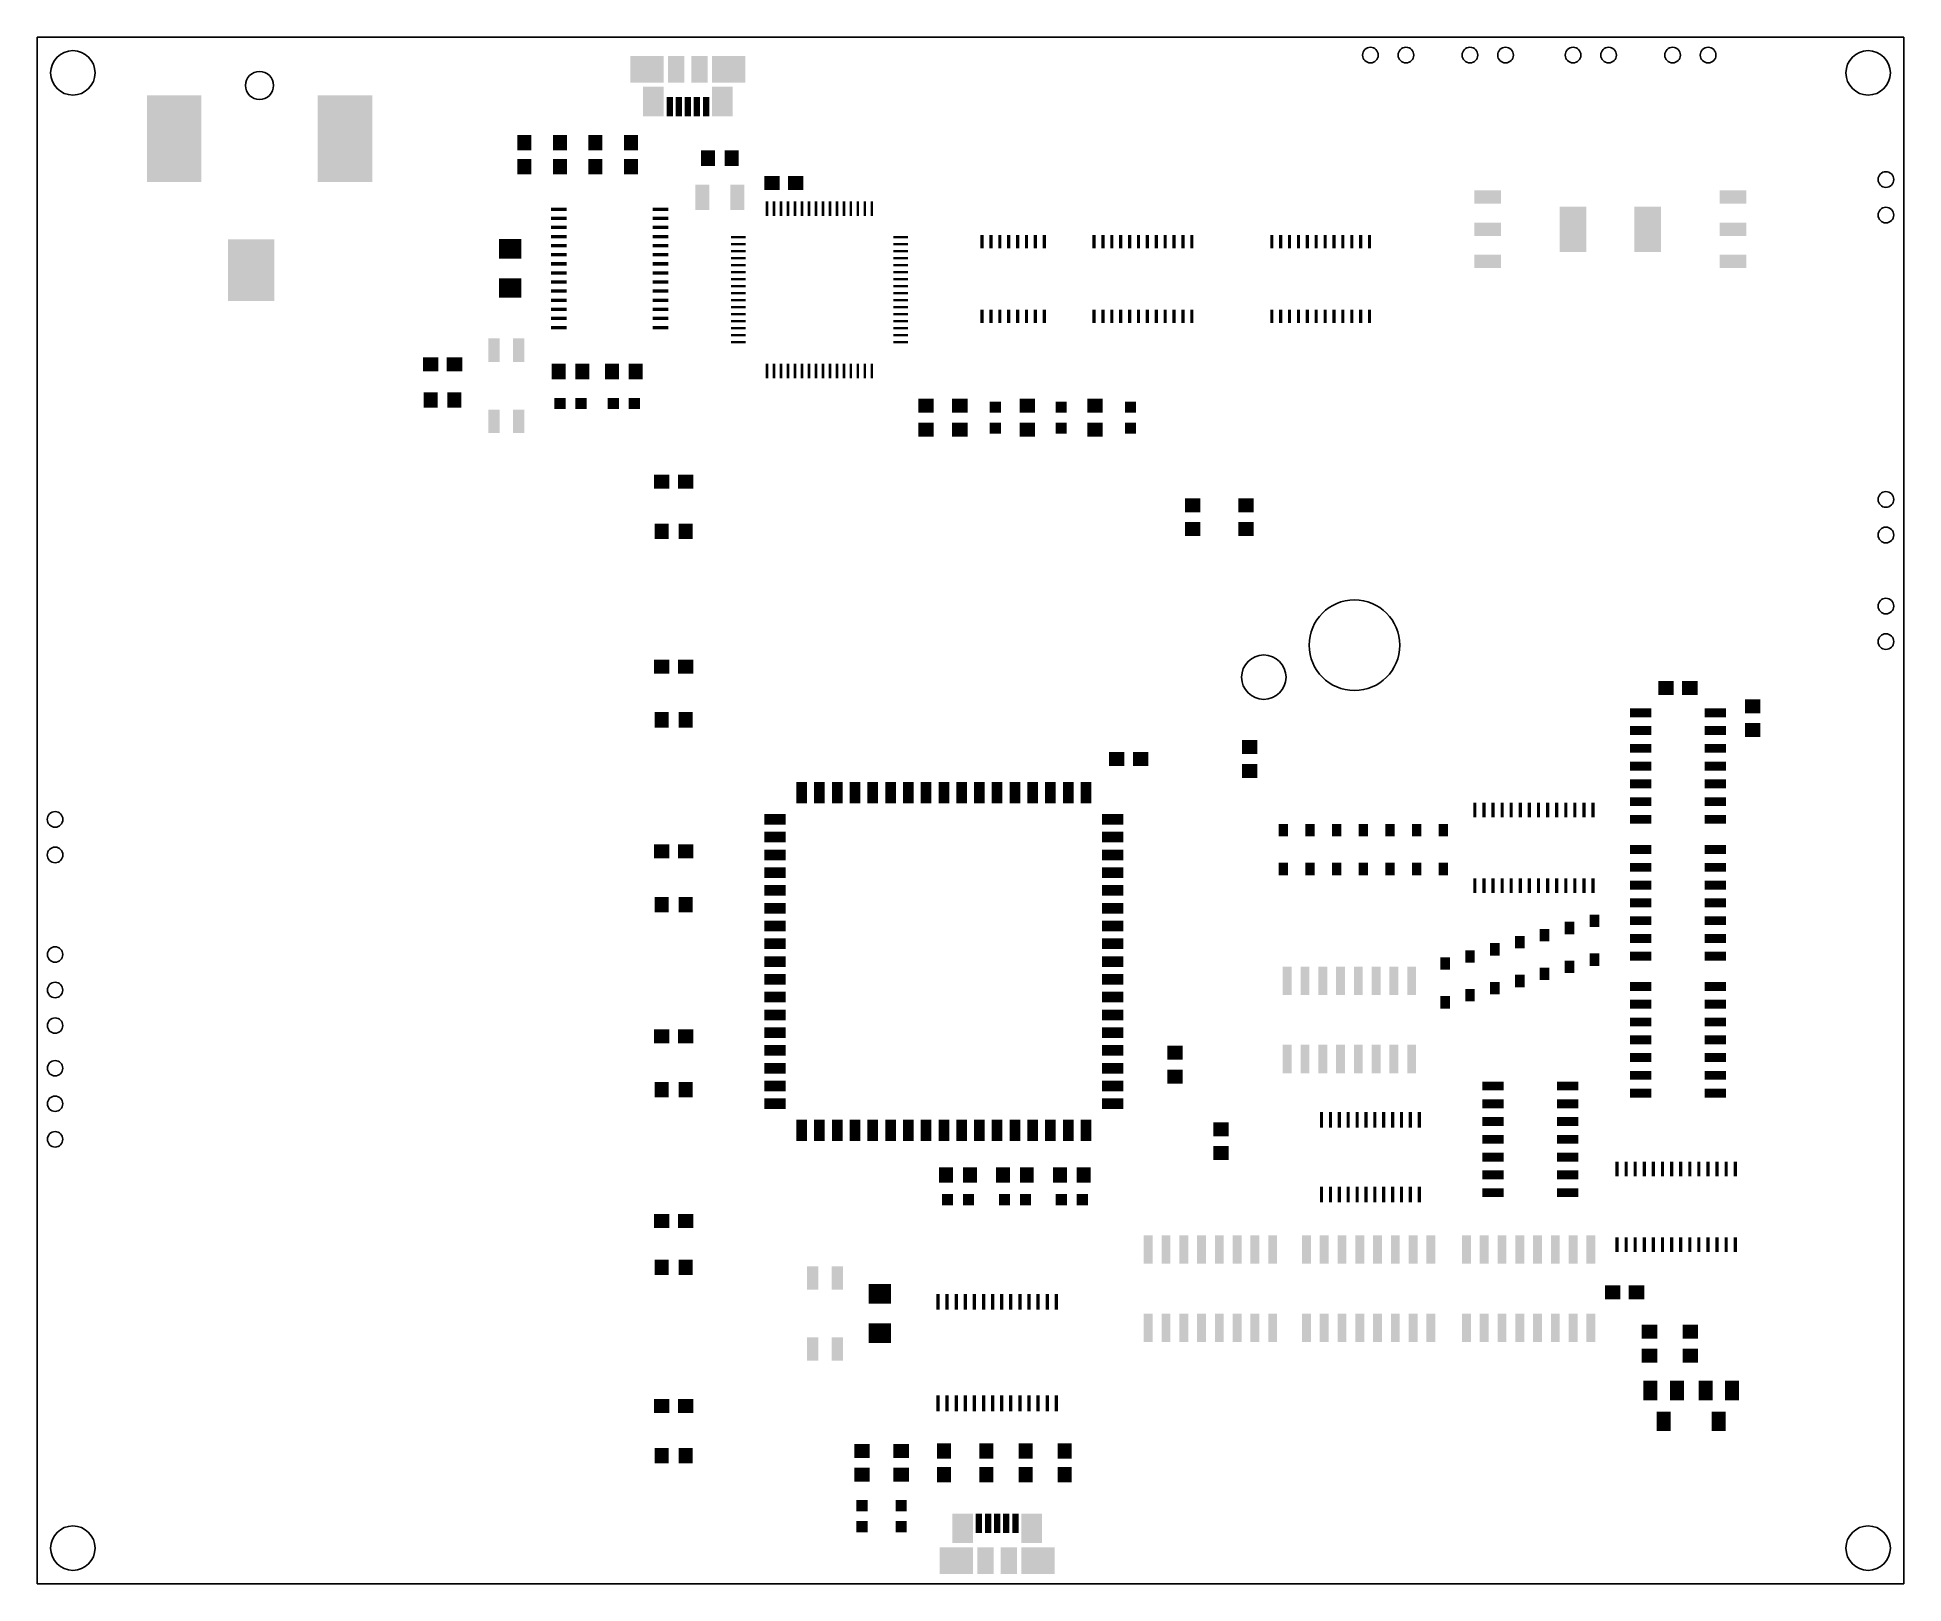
# Model space of a CAD drawing. Extents: x 0 to 133, y 0 to 110.
import ezdxf

# ---------------------------------------------------------------- set-up
doc = ezdxf.new("R2010")
doc.units = 0
doc.header["$MEASUREMENT"] = 0
doc.layers.get('0').update_dxf_attribs({"linetype": 'CONTINUOUS'})
doc.layers.add('20', color=178, linetype='CONTINUOUS')
doc.layers.add('31', color=251, linetype='CONTINUOUS')

# ---------------------------------------------------------------- blocks, each defined once
blk = doc.blocks.new('RECT')
blk.add_solid([(-0.5, -0.5), (0.5, -0.5), (-0.5, 0.5), (0.5, 0.5)])

msp = doc.modelspace()

# ---------------------------------------------------------------- linework, layer by layer
at = {"layer": '20'}
for p, q in [((0, 0), (0, 110.49)), ((0, 110.49), (133.35, 110.49)), ((133.35, 110.49), (133.35, 0)), ((133.35, 0), (0, 0))]:
    msp.add_line(p, q, dxfattribs=at)
for centre, radius in [((2.54, 107.95), 1.5875), ((95.25, 109.22), 0.56), ((97.79, 109.22), 0.56), ((102.362, 109.22), 0.56), ((104.902, 109.22), 0.56), ((109.728, 109.22), 0.56), ((112.268, 109.22), 0.56), ((116.84, 109.22), 0.56), ((119.38, 109.22), 0.56), ((130.81, 107.95), 1.5875), ((15.875, 107.051), 1), ((132.08, 100.33), 0.56), ((132.08, 97.79), 0.56), ((132.08, 77.47), 0.56), ((132.08, 74.93), 0.56), ((94.107, 67.056), 3.2385), ((132.08, 69.85), 0.56), ((132.08, 67.31), 0.56), ((87.63, 64.77), 1.5875), ((1.27, 54.61), 0.56), ((1.27, 52.07), 0.56), ((1.27, 44.958), 0.55), ((1.27, 42.418), 0.55), ((1.27, 39.878), 0.55), ((1.27, 36.83), 0.55), ((1.27, 34.29), 0.55), ((1.27, 31.75), 0.55), ((2.54, 2.54), 1.5875), ((130.81, 2.54), 1.5875)]:
    msp.add_circle(centre, radius, dxfattribs=at)

# ---------------------------------------------------------------- block references
at = {"layer": '31'}
for p, xscale, yscale, rotation in [((43.5695, 108.204), 1.9, 2.375, 270), ((45.6445, 108.204), 1.9, 1.175, 270), ((47.3195, 108.204), 1.9, 1.175, 270), ((49.3945, 108.204), 1.9, 2.375, 270), ((44.0195, 105.904), 2.1, 1.475, 270), ((48.9445, 105.904), 2.1, 1.475, 270), ((9.775, 103.251), 6.2, 3.9, 270), ((21.975, 103.251), 6.2, 3.9, 270), ((45.182, 105.544), 1.38, 0.45, 270), ((45.832, 105.544), 1.38, 0.45, 270), ((46.482, 105.544), 1.38, 0.45, 270), ((47.132, 105.544), 1.38, 0.45, 270), ((47.782, 105.544), 1.38, 0.45, 270), ((103.63, 99.074), 0.95, 1.9, 270), ((121.16, 99.074), 0.95, 1.9, 90), ((37.269, 98.205), 0.24, 1.125, 90), ((37.269, 97.555), 0.24, 1.125, 90), ((44.519, 98.205), 0.24, 1.125, 90), ((44.519, 97.555), 0.24, 1.125, 90), ((109.73, 96.774), 3.25, 1.9, 270), ((115.06, 96.774), 3.25, 1.9, 90), ((15.275, 93.851), 4.4, 3.3, 270), ((33.782, 95.38), 1.6, 1.4, 180), ((37.269, 96.905), 0.24, 1.125, 90), ((37.269, 96.255), 0.24, 1.125, 90), ((44.519, 96.905), 0.24, 1.125, 90), ((44.519, 96.255), 0.24, 1.125, 90), ((50.08, 96.206), 0.18, 1.05, 90), ((61.68, 96.206), 0.18, 1.05, 90), ((67.5005, 95.885), 0.2286, 0.9525, 180), ((68.1355, 95.885), 0.2286, 0.9525, 180), ((68.7705, 95.885), 0.2286, 0.9525, 180), ((69.4055, 95.885), 0.2286, 0.9525, 180), ((70.0405, 95.885), 0.2286, 0.9525, 180), ((70.6755, 95.885), 0.2286, 0.9525, 180), ((71.3105, 95.885), 0.2286, 0.9525, 180), ((71.9455, 95.885), 0.2286, 0.9525, 180), ((75.5015, 95.885), 0.2286, 0.9525, 180), ((76.1365, 95.885), 0.2286, 0.9525, 180), ((76.7715, 95.885), 0.2286, 0.9525, 180), ((77.4065, 95.885), 0.2286, 0.9525, 180), ((78.0415, 95.885), 0.2286, 0.9525, 180), ((78.6765, 95.885), 0.2286, 0.9525, 180), ((79.3115, 95.885), 0.2286, 0.9525, 180), ((79.9465, 95.885), 0.2286, 0.9525, 180), ((80.5815, 95.885), 0.2286, 0.9525, 180), ((81.2165, 95.885), 0.2286, 0.9525, 180), ((81.8515, 95.885), 0.2286, 0.9525, 180), ((82.4865, 95.885), 0.2286, 0.9525, 180), ((88.2015, 95.885), 0.2286, 0.9525, 180), ((88.8365, 95.885), 0.2286, 0.9525, 180), ((89.4715, 95.885), 0.2286, 0.9525, 180), ((90.1065, 95.885), 0.2286, 0.9525, 180), ((90.7415, 95.885), 0.2286, 0.9525, 180), ((91.3765, 95.885), 0.2286, 0.9525, 180), ((92.0115, 95.885), 0.2286, 0.9525, 180), ((92.6465, 95.885), 0.2286, 0.9525, 180), ((93.2815, 95.885), 0.2286, 0.9525, 180), ((93.9165, 95.885), 0.2286, 0.9525, 180), ((94.5515, 95.885), 0.2286, 0.9525, 180), ((95.1865, 95.885), 0.2286, 0.9525, 180), ((103.63, 96.774), 0.95, 1.9, 270), ((121.16, 96.774), 0.95, 1.9, 90), ((37.269, 95.605), 0.24, 1.125, 90), ((37.269, 94.955), 0.24, 1.125, 90), ((44.519, 95.605), 0.24, 1.125, 90), ((44.519, 94.955), 0.24, 1.125, 90), ((50.08, 95.706), 0.18, 1.05, 90), ((50.08, 95.206), 0.18, 1.05, 90), ((50.08, 94.706), 0.18, 1.05, 90), ((61.68, 95.706), 0.18, 1.05, 90), ((61.68, 95.206), 0.18, 1.05, 90), ((61.68, 94.706), 0.18, 1.05, 90), ((103.63, 94.474), 0.95, 1.9, 270), ((121.16, 94.474), 0.95, 1.9, 90), ((37.269, 94.305), 0.24, 1.125, 90), ((37.269, 93.655), 0.24, 1.125, 90), ((44.519, 94.305), 0.24, 1.125, 90), ((44.519, 93.655), 0.24, 1.125, 90), ((50.08, 94.206), 0.18, 1.05, 90), ((50.08, 93.706), 0.18, 1.05, 90), ((61.68, 94.206), 0.18, 1.05, 90), ((61.68, 93.706), 0.18, 1.05, 90), ((33.782, 92.58), 1.6, 1.4, 180), ((37.269, 93.005), 0.24, 1.125, 90), ((37.269, 92.355), 0.24, 1.125, 90), ((44.519, 93.005), 0.24, 1.125, 90), ((44.519, 92.355), 0.24, 1.125, 90), ((50.08, 93.206), 0.18, 1.05, 90), ((50.08, 92.706), 0.18, 1.05, 90), ((50.08, 92.206), 0.18, 1.05, 90), ((61.68, 93.206), 0.18, 1.05, 90), ((61.68, 92.706), 0.18, 1.05, 90), ((61.68, 92.206), 0.18, 1.05, 90), ((37.269, 91.705), 0.24, 1.125, 90), ((37.269, 91.055), 0.24, 1.125, 90), ((44.519, 91.705), 0.24, 1.125, 90), ((44.519, 91.055), 0.24, 1.125, 90), ((50.08, 91.706), 0.18, 1.05, 90), ((50.08, 91.206), 0.18, 1.05, 90), ((50.08, 90.706), 0.18, 1.05, 90), ((61.68, 91.706), 0.18, 1.05, 90), ((61.68, 91.206), 0.18, 1.05, 90), ((61.68, 90.706), 0.18, 1.05, 90), ((67.5005, 90.551), 0.2286, 0.9525, 180), ((68.1355, 90.551), 0.2286, 0.9525, 180), ((68.7705, 90.551), 0.2286, 0.9525, 180), ((69.4055, 90.551), 0.2286, 0.9525, 180), ((70.0405, 90.551), 0.2286, 0.9525, 180), ((70.6755, 90.551), 0.2286, 0.9525, 180), ((71.3105, 90.551), 0.2286, 0.9525, 180), ((71.9455, 90.551), 0.2286, 0.9525, 180), ((75.5015, 90.551), 0.2286, 0.9525, 180), ((76.1365, 90.551), 0.2286, 0.9525, 180), ((76.7715, 90.551), 0.2286, 0.9525, 180), ((77.4065, 90.551), 0.2286, 0.9525, 180), ((78.0415, 90.551), 0.2286, 0.9525, 180), ((78.6765, 90.551), 0.2286, 0.9525, 180), ((79.3115, 90.551), 0.2286, 0.9525, 180), ((79.9465, 90.551), 0.2286, 0.9525, 180), ((80.5815, 90.551), 0.2286, 0.9525, 180), ((81.2165, 90.551), 0.2286, 0.9525, 180), ((81.8515, 90.551), 0.2286, 0.9525, 180), ((82.4865, 90.551), 0.2286, 0.9525, 180), ((88.2015, 90.551), 0.2286, 0.9525, 180), ((88.8365, 90.551), 0.2286, 0.9525, 180), ((89.4715, 90.551), 0.2286, 0.9525, 180), ((90.1065, 90.551), 0.2286, 0.9525, 180), ((90.7415, 90.551), 0.2286, 0.9525, 180), ((91.3765, 90.551), 0.2286, 0.9525, 180), ((92.0115, 90.551), 0.2286, 0.9525, 180), ((92.6465, 90.551), 0.2286, 0.9525, 180), ((93.2815, 90.551), 0.2286, 0.9525, 180), ((93.9165, 90.551), 0.2286, 0.9525, 180), ((94.5515, 90.551), 0.2286, 0.9525, 180), ((95.1865, 90.551), 0.2286, 0.9525, 180), ((37.269, 90.405), 0.24, 1.125, 90), ((37.269, 89.755), 0.24, 1.125, 90), ((44.519, 90.405), 0.24, 1.125, 90), ((44.519, 89.755), 0.24, 1.125, 90), ((50.08, 90.206), 0.18, 1.05, 90), ((50.08, 89.706), 0.18, 1.05, 90), ((61.68, 90.206), 0.18, 1.05, 90), ((61.68, 89.706), 0.18, 1.05, 90), ((32.62, 88.138), 1.6764, 0.8128, 90), ((34.398, 88.138), 1.6764, 0.8128, 90), ((50.08, 89.206), 0.18, 1.05, 90), ((50.08, 88.706), 0.18, 1.05, 90), ((61.68, 89.206), 0.18, 1.05, 90), ((61.68, 88.706), 0.18, 1.05, 90), ((37.35, 84.328), 0.8, 0.8, 90), ((38.85, 84.328), 0.8, 0.8, 90), ((41.16, 84.328), 0.8, 0.8, 90), ((42.66, 84.328), 0.8, 0.8, 90), ((32.62, 83.058), 1.6764, 0.8128, 90), ((34.398, 83.058), 1.6764, 0.8128, 90), ((114.554, 62.23), 0.635, 1.524, 90), ((119.888, 62.23), 0.635, 1.524, 90), ((114.554, 60.96), 0.635, 1.524, 90), ((114.554, 59.69), 0.635, 1.524, 90), ((119.888, 60.96), 0.635, 1.524, 90), ((119.888, 59.69), 0.635, 1.524, 90), ((114.554, 58.42), 0.635, 1.524, 90), ((119.888, 58.42), 0.635, 1.524, 90), ((114.554, 57.15), 0.635, 1.524, 90), ((119.888, 57.15), 0.635, 1.524, 90), ((54.61, 56.515), 1.524, 0.762, 270), ((55.88, 56.515), 1.524, 0.762, 270), ((57.15, 56.515), 1.524, 0.762, 270), ((58.42, 56.515), 1.524, 0.762, 270), ((59.69, 56.515), 1.524, 0.762, 270), ((60.96, 56.515), 1.524, 0.762, 270), ((62.23, 56.515), 1.524, 0.762, 270), ((63.5, 56.515), 1.524, 0.762, 270), ((64.77, 56.515), 1.524, 0.762, 270), ((66.04, 56.515), 1.524, 0.762, 270), ((67.31, 56.515), 1.524, 0.762, 270), ((68.58, 56.515), 1.524, 0.762, 270), ((69.85, 56.515), 1.524, 0.762, 270), ((71.12, 56.515), 1.524, 0.762, 270), ((72.39, 56.515), 1.524, 0.762, 270), ((73.66, 56.515), 1.524, 0.762, 270), ((74.93, 56.515), 1.524, 0.762, 270), ((114.554, 55.88), 0.635, 1.524, 90), ((119.888, 55.88), 0.635, 1.524, 90), ((52.705, 54.61), 1.524, 0.762, 180), ((76.835, 54.61), 1.524, 0.762, 180), ((114.554, 54.61), 0.635, 1.524, 90), ((119.888, 54.61), 0.635, 1.524, 90), ((52.705, 53.34), 1.524, 0.762, 180), ((76.835, 53.34), 1.524, 0.762, 180), ((89.027, 53.8353), 0.889, 0.6858, 270), ((90.932, 53.8353), 0.889, 0.6858, 270), ((92.837, 53.8353), 0.889, 0.6858, 270), ((94.742, 53.8353), 0.889, 0.6858, 270), ((96.647, 53.8353), 0.889, 0.6858, 270), ((98.552, 53.8353), 0.889, 0.6858, 270), ((100.457, 53.8353), 0.889, 0.6858, 270), ((52.705, 52.07), 1.524, 0.762, 180), ((76.835, 52.07), 1.524, 0.762, 180), ((114.554, 52.451), 0.635, 1.524, 90), ((119.888, 52.451), 0.635, 1.524, 90), ((52.705, 50.8), 1.524, 0.762, 180), ((76.835, 50.8), 1.524, 0.762, 180), ((89.027, 51.0667), 0.889, 0.6858, 270), ((90.932, 51.0667), 0.889, 0.6858, 270), ((92.837, 51.0667), 0.889, 0.6858, 270), ((94.742, 51.0667), 0.889, 0.6858, 270), ((96.647, 51.0667), 0.889, 0.6858, 270), ((98.552, 51.0667), 0.889, 0.6858, 270), ((100.457, 51.0667), 0.889, 0.6858, 270), ((114.554, 51.181), 0.635, 1.524, 90), ((119.888, 51.181), 0.635, 1.524, 90), ((52.705, 49.53), 1.524, 0.762, 180), ((76.835, 49.53), 1.524, 0.762, 180), ((114.554, 49.911), 0.635, 1.524, 90), ((119.888, 49.911), 0.635, 1.524, 90), ((52.705, 48.26), 1.524, 0.762, 180), ((76.835, 48.26), 1.524, 0.762, 180), ((114.554, 48.641), 0.635, 1.524, 90), ((119.888, 48.641), 0.635, 1.524, 90), ((52.705, 46.99), 1.524, 0.762, 180), ((76.835, 46.99), 1.524, 0.762, 180), ((107.696, 46.3423), 0.889, 0.6858, 270), ((109.474, 46.8503), 0.889, 0.6858, 270), ((111.252, 47.3583), 0.889, 0.6858, 270), ((114.554, 47.371), 0.635, 1.524, 90), ((119.888, 47.371), 0.635, 1.524, 90), ((52.705, 45.72), 1.524, 0.762, 180), ((76.835, 45.72), 1.524, 0.762, 180), ((104.14, 45.3263), 0.889, 0.6858, 270), ((105.918, 45.8343), 0.889, 0.6858, 270), ((114.554, 46.101), 0.635, 1.524, 90), ((119.888, 46.101), 0.635, 1.524, 90), ((52.705, 44.45), 1.524, 0.762, 180), ((76.835, 44.45), 1.524, 0.762, 180), ((89.3064, 43.0784), 2.032, 0.635, 90), ((90.5764, 43.0784), 2.032, 0.635, 90), ((91.8464, 43.0784), 2.032, 0.635, 90), ((93.1164, 43.0784), 2.032, 0.635, 90), ((94.3864, 43.0784), 2.032, 0.635, 90), ((95.6564, 43.0784), 2.032, 0.635, 90), ((96.9264, 43.0784), 2.032, 0.635, 90), ((98.1964, 43.0784), 2.032, 0.635, 90), ((100.584, 44.3103), 0.889, 0.6858, 270), ((102.362, 44.8183), 0.889, 0.6858, 270), ((107.696, 43.5737), 0.889, 0.6858, 270), ((109.474, 44.0817), 0.889, 0.6858, 270), ((111.252, 44.5897), 0.889, 0.6858, 270), ((114.554, 44.831), 0.635, 1.524, 90), ((119.888, 44.831), 0.635, 1.524, 90), ((52.705, 43.18), 1.524, 0.762, 180), ((76.835, 43.18), 1.524, 0.762, 180), ((104.14, 42.5577), 0.889, 0.6858, 270), ((105.918, 43.0657), 0.889, 0.6858, 270), ((114.554, 42.672), 0.635, 1.524, 90), ((119.888, 42.672), 0.635, 1.524, 90), ((52.705, 41.91), 1.524, 0.762, 180), ((76.835, 41.91), 1.524, 0.762, 180), ((100.584, 41.5417), 0.889, 0.6858, 270), ((102.362, 42.0497), 0.889, 0.6858, 270), ((114.554, 41.402), 0.635, 1.524, 90), ((119.888, 41.402), 0.635, 1.524, 90), ((52.705, 40.64), 1.524, 0.762, 180), ((76.835, 40.64), 1.524, 0.762, 180), ((114.554, 40.132), 0.635, 1.524, 90), ((119.888, 40.132), 0.635, 1.524, 90), ((52.705, 39.37), 1.524, 0.762, 180), ((76.835, 39.37), 1.524, 0.762, 180), ((114.554, 38.862), 0.635, 1.524, 90), ((119.888, 38.862), 0.635, 1.524, 90), ((52.705, 38.1), 1.524, 0.762, 180), ((76.835, 38.1), 1.524, 0.762, 180), ((89.3064, 37.4904), 2.032, 0.635, 90), ((90.5764, 37.4904), 2.032, 0.635, 90), ((91.8464, 37.4904), 2.032, 0.635, 90), ((93.1164, 37.4904), 2.032, 0.635, 90), ((94.3864, 37.4904), 2.032, 0.635, 90), ((95.6564, 37.4904), 2.032, 0.635, 90), ((96.9264, 37.4904), 2.032, 0.635, 90), ((98.1964, 37.4904), 2.032, 0.635, 90), ((114.554, 37.592), 0.635, 1.524, 90), ((119.888, 37.592), 0.635, 1.524, 90), ((52.705, 36.83), 1.524, 0.762, 180), ((76.835, 36.83), 1.524, 0.762, 180), ((114.554, 36.322), 0.635, 1.524, 90), ((119.888, 36.322), 0.635, 1.524, 90), ((52.705, 35.56), 1.524, 0.762, 180), ((52.705, 34.29), 1.524, 0.762, 180), ((76.835, 35.56), 1.524, 0.762, 180), ((76.835, 34.29), 1.524, 0.762, 180), ((104.013, 35.56), 0.635, 1.524, 90), ((109.347, 35.56), 0.635, 1.524, 90), ((114.554, 35.052), 0.635, 1.524, 90), ((119.888, 35.052), 0.635, 1.524, 90), ((91.7575, 33.147), 0.2286, 1.125, 180), ((92.3925, 33.147), 0.2286, 1.125, 180), ((93.0275, 33.147), 0.2286, 1.125, 180), ((93.6625, 33.147), 0.2286, 1.125, 180), ((94.2975, 33.147), 0.2286, 1.125, 180), ((94.9325, 33.147), 0.2286, 1.125, 180), ((95.5675, 33.147), 0.2286, 1.125, 180), ((96.2025, 33.147), 0.2286, 1.125, 180), ((96.8375, 33.147), 0.2286, 1.125, 180), ((97.4725, 33.147), 0.2286, 1.125, 180), ((98.1075, 33.147), 0.2286, 1.125, 180), ((98.7425, 33.147), 0.2286, 1.125, 180), ((104.013, 34.29), 0.635, 1.524, 90), ((104.013, 33.02), 0.635, 1.524, 90), ((109.347, 34.29), 0.635, 1.524, 90), ((109.347, 33.02), 0.635, 1.524, 90), ((54.61, 32.385), 1.524, 0.762, 270), ((55.88, 32.385), 1.524, 0.762, 270), ((57.15, 32.385), 1.524, 0.762, 270), ((58.42, 32.385), 1.524, 0.762, 270), ((59.69, 32.385), 1.524, 0.762, 270), ((60.96, 32.385), 1.524, 0.762, 270), ((62.23, 32.385), 1.524, 0.762, 270), ((63.5, 32.385), 1.524, 0.762, 270), ((64.77, 32.385), 1.524, 0.762, 270), ((66.04, 32.385), 1.524, 0.762, 270), ((67.31, 32.385), 1.524, 0.762, 270), ((68.58, 32.385), 1.524, 0.762, 270), ((69.85, 32.385), 1.524, 0.762, 270), ((71.12, 32.385), 1.524, 0.762, 270), ((72.39, 32.385), 1.524, 0.762, 270), ((73.66, 32.385), 1.524, 0.762, 270), ((74.93, 32.385), 1.524, 0.762, 270), ((104.013, 31.75), 0.635, 1.524, 90), ((109.347, 31.75), 0.635, 1.524, 90), ((104.013, 30.48), 0.635, 1.524, 90), ((109.347, 30.48), 0.635, 1.524, 90), ((104.013, 29.21), 0.635, 1.524, 90), ((109.347, 29.21), 0.635, 1.524, 90), ((112.869, 29.624), 0.2286, 1.05, 180), ((113.519, 29.624), 0.2286, 1.05, 180), ((114.169, 29.624), 0.2286, 1.05, 180), ((114.819, 29.624), 0.2286, 1.05, 180), ((115.469, 29.624), 0.2286, 1.05, 180), ((116.119, 29.624), 0.2286, 1.05, 180), ((116.769, 29.624), 0.2286, 1.05, 180), ((117.419, 29.624), 0.2286, 1.05, 180), ((118.069, 29.624), 0.2286, 1.05, 180), ((118.719, 29.624), 0.2286, 1.05, 180), ((119.369, 29.624), 0.2286, 1.05, 180), ((120.019, 29.624), 0.2286, 1.05, 180), ((120.669, 29.624), 0.2286, 1.05, 180), ((121.319, 29.624), 0.2286, 1.05, 180), ((91.7575, 27.813), 0.2286, 1.125, 180), ((92.3925, 27.813), 0.2286, 1.125, 180), ((93.0275, 27.813), 0.2286, 1.125, 180), ((93.6625, 27.813), 0.2286, 1.125, 180), ((94.2975, 27.813), 0.2286, 1.125, 180), ((94.9325, 27.813), 0.2286, 1.125, 180), ((95.5675, 27.813), 0.2286, 1.125, 180), ((96.2025, 27.813), 0.2286, 1.125, 180), ((96.8375, 27.813), 0.2286, 1.125, 180), ((97.4725, 27.813), 0.2286, 1.125, 180), ((98.1075, 27.813), 0.2286, 1.125, 180), ((98.7425, 27.813), 0.2286, 1.125, 180), ((104.013, 27.94), 0.635, 1.524, 90), ((109.347, 27.94), 0.635, 1.524, 90), ((65.036, 27.432), 0.8, 0.8, 90), ((66.536, 27.432), 0.8, 0.8, 90), ((69.1, 27.432), 0.8, 0.8, 90), ((70.6, 27.432), 0.8, 0.8, 90), ((73.164, 27.432), 0.8, 0.8, 90), ((74.664, 27.432), 0.8, 0.8, 90), ((79.375, 23.876), 2.032, 0.635, 90), ((80.645, 23.876), 2.032, 0.635, 90), ((81.915, 23.876), 2.032, 0.635, 90), ((83.185, 23.876), 2.032, 0.635, 90), ((84.455, 23.876), 2.032, 0.635, 90), ((85.725, 23.876), 2.032, 0.635, 90), ((86.995, 23.876), 2.032, 0.635, 90), ((88.265, 23.876), 2.032, 0.635, 90), ((90.678, 23.876), 2.032, 0.635, 90), ((91.948, 23.876), 2.032, 0.635, 90), ((93.218, 23.876), 2.032, 0.635, 90), ((94.488, 23.876), 2.032, 0.635, 90), ((95.758, 23.876), 2.032, 0.635, 90), ((97.028, 23.876), 2.032, 0.635, 90), ((98.298, 23.876), 2.032, 0.635, 90), ((99.568, 23.876), 2.032, 0.635, 90), ((102.108, 23.876), 2.032, 0.635, 90), ((103.378, 23.876), 2.032, 0.635, 90), ((104.648, 23.876), 2.032, 0.635, 90), ((105.918, 23.876), 2.032, 0.635, 90), ((107.188, 23.876), 2.032, 0.635, 90), ((108.458, 23.876), 2.032, 0.635, 90), ((109.728, 23.876), 2.032, 0.635, 90), ((110.998, 23.876), 2.032, 0.635, 90), ((112.869, 24.224), 0.2286, 1.05, 180), ((113.519, 24.224), 0.2286, 1.05, 180), ((114.169, 24.224), 0.2286, 1.05, 180), ((114.819, 24.224), 0.2286, 1.05, 180), ((115.469, 24.224), 0.2286, 1.05, 180), ((116.119, 24.224), 0.2286, 1.05, 180), ((116.769, 24.224), 0.2286, 1.05, 180), ((117.419, 24.224), 0.2286, 1.05, 180), ((118.069, 24.224), 0.2286, 1.05, 180), ((118.719, 24.224), 0.2286, 1.05, 180), ((119.369, 24.224), 0.2286, 1.05, 180), ((120.019, 24.224), 0.2286, 1.05, 180), ((120.669, 24.224), 0.2286, 1.05, 180), ((121.319, 24.224), 0.2286, 1.05, 180), ((55.391, 21.844), 1.6764, 0.8128, 270), ((57.169, 21.844), 1.6764, 0.8128, 270), ((60.198, 20.704), 1.6, 1.4, 180), ((79.375, 18.288), 2.032, 0.635, 90), ((80.645, 18.288), 2.032, 0.635, 90), ((81.915, 18.288), 2.032, 0.635, 90), ((83.185, 18.288), 2.032, 0.635, 90), ((84.455, 18.288), 2.032, 0.635, 90), ((85.725, 18.288), 2.032, 0.635, 90), ((86.995, 18.288), 2.032, 0.635, 90), ((88.265, 18.288), 2.032, 0.635, 90), ((90.678, 18.288), 2.032, 0.635, 90), ((91.948, 18.288), 2.032, 0.635, 90), ((93.218, 18.288), 2.032, 0.635, 90), ((94.488, 18.288), 2.032, 0.635, 90), ((95.758, 18.288), 2.032, 0.635, 90), ((97.028, 18.288), 2.032, 0.635, 90), ((98.298, 18.288), 2.032, 0.635, 90), ((99.568, 18.288), 2.032, 0.635, 90), ((102.108, 18.288), 2.032, 0.635, 90), ((103.378, 18.288), 2.032, 0.635, 90), ((104.648, 18.288), 2.032, 0.635, 90), ((105.918, 18.288), 2.032, 0.635, 90), ((107.188, 18.288), 2.032, 0.635, 90), ((108.458, 18.288), 2.032, 0.635, 90), ((109.728, 18.288), 2.032, 0.635, 90), ((110.998, 18.288), 2.032, 0.635, 90), ((55.391, 16.764), 1.6764, 0.8128, 270), ((57.169, 16.764), 1.6764, 0.8128, 270), ((60.198, 17.904), 1.6, 1.4, 180), ((66.1175, 3.951), 2.1, 1.475, 90), ((67.28, 4.311), 1.38, 0.45, 90), ((67.93, 4.311), 1.38, 0.45, 90), ((68.58, 4.311), 1.38, 0.45, 90), ((69.23, 4.311), 1.38, 0.45, 90), ((69.88, 4.311), 1.38, 0.45, 90), ((71.0425, 3.951), 2.1, 1.475, 90), ((65.6675, 1.651), 1.9, 2.375, 90), ((67.7425, 1.651), 1.9, 1.175, 90), ((69.4175, 1.651), 1.9, 1.175, 90), ((71.4925, 1.651), 1.9, 2.375, 90)]:
    msp.add_blockref('RECT', p, dxfattribs=dict(at, xscale=xscale, yscale=yscale, rotation=rotation))
at = {"layer": '31', "xscale": 1.1}
for p, rotation in [((34.798, 102.958), 90), ((37.338, 102.958), 270), ((39.878, 102.958), 270), ((42.418, 102.958), 90), ((34.798, 101.258), 90), ((37.338, 101.258), 270), ((39.878, 101.258), 270), ((42.418, 101.258), 90), ((44.616, 78.74), 180), ((46.316, 78.74), 180), ((44.616, 65.532), 180), ((46.316, 65.532), 180), ((77.128, 58.928), 180), ((78.828, 58.928), 180), ((44.616, 52.324), 180), ((46.316, 52.324), 180), ((44.616, 39.116), 180), ((46.316, 39.116), 180), ((44.616, 25.908), 180), ((46.316, 25.908), 180), ((44.616, 12.7), 180), ((46.316, 12.7), 180), ((64.77, 9.486), 90), ((67.818, 9.486), 90), ((70.612, 9.486), 270), ((73.406, 9.486), 270), ((64.77, 7.786), 90), ((67.818, 7.786), 90), ((70.612, 7.786), 270), ((73.406, 7.786), 270)]:
    msp.add_blockref('RECT', p, dxfattribs=dict(at, rotation=rotation))
at = {"layer": '31'}
for p, yscale, rotation in [((47.918, 101.854), 1.1, 180), ((49.618, 101.854), 1.1, 180), ((47.518, 99.06), 1.8, 180), ((50.018, 99.06), 1.8, 180), ((37.25, 86.614), 1.1, 180), ((38.95, 86.614), 1.1, 180), ((41.06, 86.614), 1.1, 180), ((42.76, 86.614), 1.1, 180), ((28.106, 84.582), 1.1, 180), ((29.806, 84.582), 1.1, 180), ((63.5, 84.162), 1.1, 90), ((65.913, 84.162), 1.1, 90), ((70.739, 84.162), 1.1, 90), ((75.565, 84.162), 1.1, 90), ((63.5, 82.462), 1.1, 90), ((65.913, 82.462), 1.1, 90), ((70.739, 82.462), 1.1, 90), ((75.565, 82.462), 1.1, 90), ((82.55, 77.05), 1.1, 90), ((86.36, 77.05), 1.1, 90), ((44.616, 75.184), 1.1, 180), ((46.316, 75.184), 1.1, 180), ((82.55, 75.35), 1.1, 90), ((86.36, 75.35), 1.1, 90), ((122.555, 62.699), 1.1, 90), ((44.616, 61.722), 1.1, 180), ((46.316, 61.722), 1.1, 180), ((122.555, 60.999), 1.1, 90), ((86.614, 59.778), 1.1, 270), ((86.614, 58.078), 1.1, 270), ((44.616, 48.514), 1.1, 180), ((46.316, 48.514), 1.1, 180), ((81.28, 37.934), 1.1, 270), ((81.28, 36.234), 1.1, 270), ((44.616, 35.306), 1.1, 180), ((46.316, 35.306), 1.1, 180), ((84.582, 32.473), 1.1, 90), ((84.582, 30.773), 1.1, 90), ((64.936, 29.21), 1.1, 180), ((66.636, 29.21), 1.1, 180), ((69, 29.21), 1.1, 180), ((70.7, 29.21), 1.1, 180), ((73.064, 29.21), 1.1, 180), ((74.764, 29.21), 1.1, 180), ((44.616, 22.606), 1.1, 180), ((46.316, 22.606), 1.1, 180), ((115.189, 17.995), 1.1, 90), ((118.11, 17.995), 1.1, 90), ((115.189, 16.295), 1.1, 90), ((118.11, 16.295), 1.1, 90), ((115.255, 13.8), 1.4, 180), ((117.155, 13.8), 1.4, 180), ((119.192, 13.8), 1.4, 180), ((121.092, 13.8), 1.4, 180), ((116.205, 11.6), 1.4, 180), ((120.142, 11.6), 1.4, 180), ((44.616, 9.144), 1.1, 180), ((46.316, 9.144), 1.1, 180), ((58.928, 9.486), 1.1, 270), ((61.722, 9.486), 1.1, 270), ((58.928, 7.786), 1.1, 270), ((61.722, 7.786), 1.1, 270)]:
    msp.add_blockref('RECT', p, dxfattribs=dict(at, yscale=yscale, rotation=rotation))
at = {"layer": '31', "xscale": 1.1}
for p in [(52.49, 100.076), (54.19, 100.076), (28.106, 87.122), (29.806, 87.122), (116.371, 64.008), (118.071, 64.008), (112.561, 20.828), (114.261, 20.828)]:
    msp.add_blockref('RECT', p, dxfattribs=at)
at = {"layer": '31'}
for p, xscale, yscale in [((52.13, 98.256), 0.18, 1.05), ((52.63, 98.256), 0.18, 1.05), ((53.13, 98.256), 0.18, 1.05), ((53.63, 98.256), 0.18, 1.05), ((54.13, 98.256), 0.18, 1.05), ((54.63, 98.256), 0.18, 1.05), ((55.13, 98.256), 0.18, 1.05), ((55.63, 98.256), 0.18, 1.05), ((56.13, 98.256), 0.18, 1.05), ((56.63, 98.256), 0.18, 1.05), ((57.13, 98.256), 0.18, 1.05), ((57.63, 98.256), 0.18, 1.05), ((58.13, 98.256), 0.18, 1.05), ((58.63, 98.256), 0.18, 1.05), ((59.13, 98.256), 0.18, 1.05), ((59.63, 98.256), 0.18, 1.05), ((52.13, 86.656), 0.18, 1.05), ((52.63, 86.656), 0.18, 1.05), ((53.13, 86.656), 0.18, 1.05), ((53.63, 86.656), 0.18, 1.05), ((54.13, 86.656), 0.18, 1.05), ((54.63, 86.656), 0.18, 1.05), ((55.13, 86.656), 0.18, 1.05), ((55.63, 86.656), 0.18, 1.05), ((56.13, 86.656), 0.18, 1.05), ((56.63, 86.656), 0.18, 1.05), ((57.13, 86.656), 0.18, 1.05), ((57.63, 86.656), 0.18, 1.05), ((58.13, 86.656), 0.18, 1.05), ((58.63, 86.656), 0.18, 1.05), ((59.13, 86.656), 0.18, 1.05), ((59.63, 86.656), 0.18, 1.05), ((68.453, 84.062), 0.8, 0.8), ((73.152, 84.062), 0.8, 0.8), ((78.105, 84.062), 0.8, 0.8), ((68.453, 82.562), 0.8, 0.8), ((73.152, 82.562), 0.8, 0.8), ((78.105, 82.562), 0.8, 0.8), ((102.709, 55.278), 0.2286, 1.05), ((103.359, 55.278), 0.2286, 1.05), ((104.009, 55.278), 0.2286, 1.05), ((104.659, 55.278), 0.2286, 1.05), ((105.309, 55.278), 0.2286, 1.05), ((105.959, 55.278), 0.2286, 1.05), ((106.609, 55.278), 0.2286, 1.05), ((107.259, 55.278), 0.2286, 1.05), ((107.909, 55.278), 0.2286, 1.05), ((108.559, 55.278), 0.2286, 1.05), ((109.209, 55.278), 0.2286, 1.05), ((109.859, 55.278), 0.2286, 1.05), ((110.509, 55.278), 0.2286, 1.05), ((111.159, 55.278), 0.2286, 1.05), ((102.709, 49.878), 0.2286, 1.05), ((103.359, 49.878), 0.2286, 1.05), ((104.009, 49.878), 0.2286, 1.05), ((104.659, 49.878), 0.2286, 1.05), ((105.309, 49.878), 0.2286, 1.05), ((105.959, 49.878), 0.2286, 1.05), ((106.609, 49.878), 0.2286, 1.05), ((107.259, 49.878), 0.2286, 1.05), ((107.909, 49.878), 0.2286, 1.05), ((108.559, 49.878), 0.2286, 1.05), ((109.209, 49.878), 0.2286, 1.05), ((109.859, 49.878), 0.2286, 1.05), ((110.509, 49.878), 0.2286, 1.05), ((111.159, 49.878), 0.2286, 1.05), ((64.355, 20.135), 0.24, 1.125), ((65.005, 20.135), 0.24, 1.125), ((65.655, 20.135), 0.24, 1.125), ((66.305, 20.135), 0.24, 1.125), ((66.955, 20.135), 0.24, 1.125), ((67.605, 20.135), 0.24, 1.125), ((68.255, 20.135), 0.24, 1.125), ((68.905, 20.135), 0.24, 1.125), ((69.555, 20.135), 0.24, 1.125), ((70.205, 20.135), 0.24, 1.125), ((70.855, 20.135), 0.24, 1.125), ((71.505, 20.135), 0.24, 1.125), ((72.155, 20.135), 0.24, 1.125), ((72.805, 20.135), 0.24, 1.125), ((64.355, 12.885), 0.24, 1.125), ((65.005, 12.885), 0.24, 1.125), ((65.655, 12.885), 0.24, 1.125), ((66.305, 12.885), 0.24, 1.125), ((66.955, 12.885), 0.24, 1.125), ((67.605, 12.885), 0.24, 1.125), ((68.255, 12.885), 0.24, 1.125), ((68.905, 12.885), 0.24, 1.125), ((69.555, 12.885), 0.24, 1.125), ((70.205, 12.885), 0.24, 1.125), ((70.855, 12.885), 0.24, 1.125), ((71.505, 12.885), 0.24, 1.125), ((72.155, 12.885), 0.24, 1.125), ((72.805, 12.885), 0.24, 1.125), ((58.928, 5.576), 0.8, 0.8), ((61.722, 5.576), 0.8, 0.8), ((58.928, 4.076), 0.8, 0.8), ((61.722, 4.076), 0.8, 0.8)]:
    msp.add_blockref('RECT', p, dxfattribs=dict(at, xscale=xscale, yscale=yscale))

doc.saveas('drawing.dxf')
